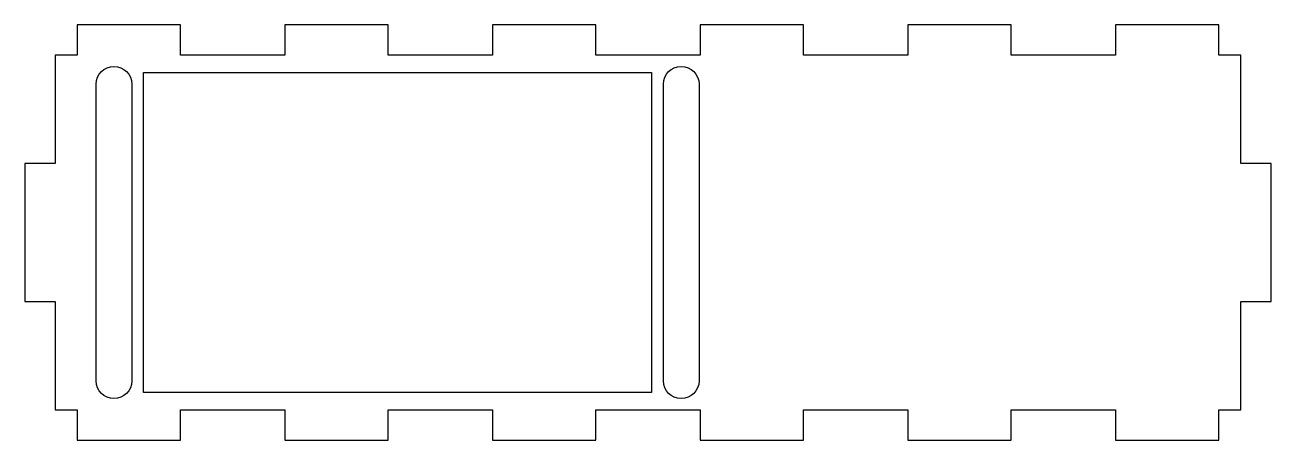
# Model space of a CAD drawing. Header units: millimetres. Extents: x -105 to 105, y -35 to 35.
import ezdxf

# ---------------------------------------------------------------- set-up
doc = ezdxf.new("R2010")
doc.units = ezdxf.units.MM

msp = doc.modelspace()

# ---------------------------------------------------------------- linework, layer by layer
for points in [[(-61.2, -29.9), (-61.2, -35), (-43.8, -35), (-43.8, -29.9), (-26.2, -29.9), (-26.2, -35), (-8.8, -35), (-8.8, -29.9), (8.8, -29.9), (8.8, -35), (26.2, -35), (26.2, -29.9), (43.8, -29.9), (43.8, -35), (61.2, -35), (61.2, -29.9), (78.8, -29.9), (78.8, -35), (96.2, -35), (96.2, -29.9), (99.9, -29.9), (99.9, -11.62), (105, -11.62), (105, 11.62), (99.9, 11.62), (99.9, 29.9), (96.2, 29.9), (96.2, 35), (78.8, 35), (78.8, 29.9), (61.2, 29.9), (61.2, 35), (43.8, 35), (43.8, 29.9), (26.2, 29.9), (26.2, 35), (8.8, 35), (8.8, 29.9), (-8.8, 29.9), (-8.8, 35), (-26.2, 35), (-26.2, 29.9), (-43.8, 29.9), (-43.8, 35), (-61.2, 35), (-61.2, 29.9), (-78.8, 29.9), (-78.8, 35), (-96.2, 35), (-96.2, 29.9), (-99.9, 29.9), (-99.9, 11.62), (-105, 11.62), (-105, -11.62), (-99.9, -11.62), (-99.9, -29.9), (-96.2, -29.9), (-96.2, -35), (-78.8, -35), (-78.8, -29.9)], [(-85, 26.99), (0.6, 26.99), (0.6, -26.99), (-85, -26.99)]]:
    msp.add_lwpolyline(points, close=True)
for points in [[(-93, 25, -1), (-87, 25), (-87, -25, -1), (-93, -25)], [(8.6, 25), (8.6, -25, -1), (2.6, -25), (2.6, 25, -1)]]:
    msp.add_lwpolyline(points, format="xyb", close=True)

doc.saveas('drawing.dxf')
